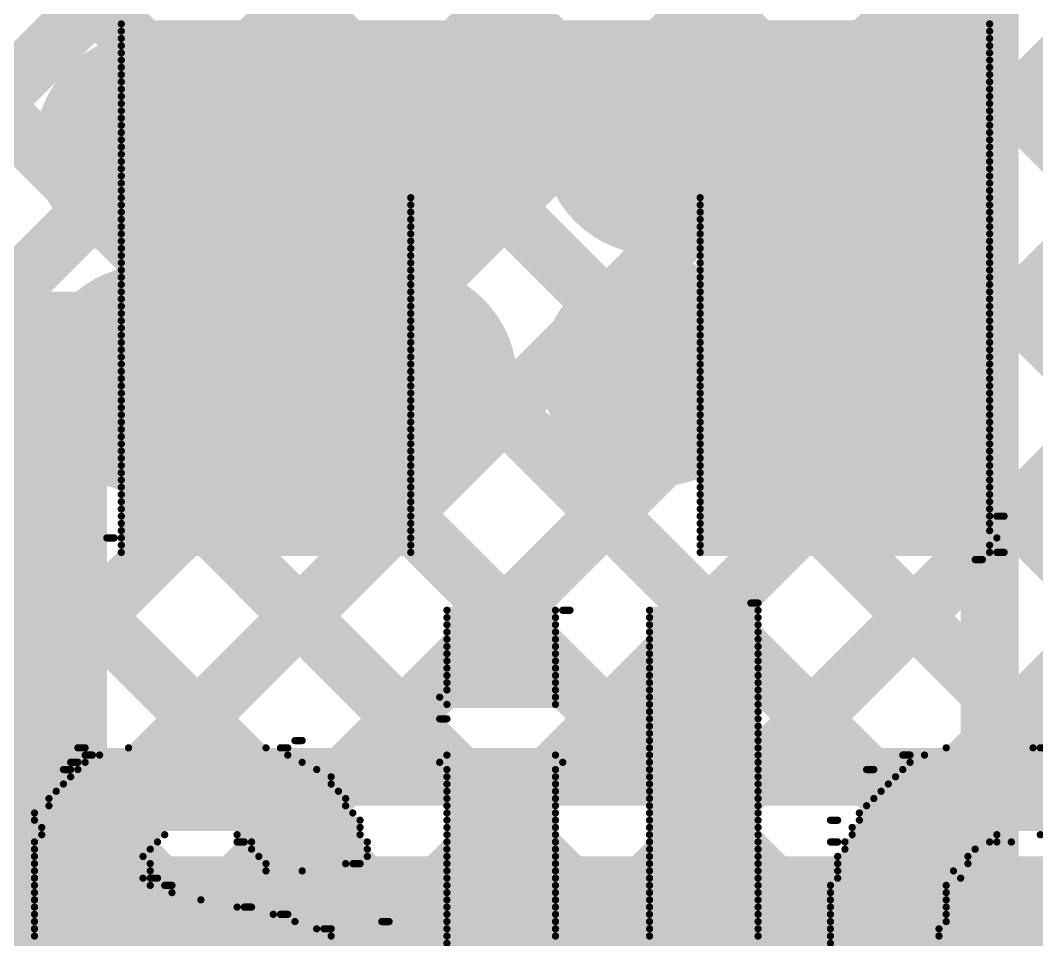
# Model space of a CAD drawing. Header units: millimetres. Extents: x 3.06 to 5.82, y 1.29 to 3.84.
# Drawn here: x 4.303 to 4.4435, y 1.4685 to 1.5955 of the extents above; entities that cross this region are included whole.
import ezdxf

# ---------------------------------------------------------------- set-up
doc = ezdxf.new("R2010")
doc.units = ezdxf.units.MM
doc.header["$MEASUREMENT"] = 0
for name, color, linetype in [('BottomLayer', 5, 'Continuous'), ('BottomOverlay', 54, 'Continuous'), ('BottomSolder', 6, 'Continuous'), ('MultiLayer', 9, 'Continuous'), ('TopLayer', 1, 'Continuous'), ('TopSolder', 216, 'Continuous'), ('ViaHoleLayer', 16, 'Continuous')]:
    doc.layers.add(name, color=color, linetype=linetype)

msp = doc.modelspace()

# ---------------------------------------------------------------- linework, layer by layer
at = {"layer": 'BottomLayer'}
for points, const_width in [([(4.26286, 1.491), (4.72846, 1.9566)], 0.008), ([(4.29114, 1.491), (4.74752, 1.94737)], 0.008), ([(4.31943, 1.491), (4.76166, 1.93323)], 0.008), ([(4.34771, 1.491), (4.77617, 1.91945)], 0.008), ([(4.376, 1.491), (4.801, 1.916)], 0.008), ([(4.40428, 1.491), (4.82928, 1.916)], 0.008), ([(4.43257, 1.491), (4.85757, 1.916)], 0.008), ([(4.135, 1.88955), (4.53355, 1.491)], 0.008), ([(4.135, 1.86127), (4.50527, 1.491)], 0.008), ([(4.135, 1.83298), (4.47698, 1.491)], 0.008), ([(4.135, 1.8047), (4.4487, 1.491)], 0.008), ([(4.135, 1.77641), (4.42041, 1.491)], 0.008), ([(4.24134, 1.49777), (4.50838, 1.7648)], 0.008), ([(4.234, 1.51871), (4.4761, 1.76081)], 0.008), ([(4.234, 1.64913), (4.39213, 1.491)], 0.008), ([(4.234, 1.62085), (4.36385, 1.491)], 0.008), ([(4.234, 1.59256), (4.33556, 1.491)], 0.008), ([(4.234, 1.56428), (4.30728, 1.491)], 0.008), ([(4.24811, 1.491), (4.544, 1.491)], 0.008), ([(4.239, 1.469), (4.544, 1.469)], 0.022)]:
    msp.add_lwpolyline(points, dxfattribs=dict(at, const_width=const_width))
for points, const_width in [([(4.41509, 1.58, 1), (4.42691, 1.58, 1)], 0.01181), ([(4.34998, 1.579, 1), (4.36179, 1.579, 1)], 0.01181), ([(4.38498, 1.57889, 1), (4.39679, 1.57889, 1)], 0.01181), ([(4.31498, 1.57789, 1), (4.32679, 1.57789, 1)], 0.01181), ([(4.31498, 1.54589, 1), (4.32679, 1.54589, 1)], 0.01181), ([(4.38498, 1.54689, 1), (4.39679, 1.54689, 1)], 0.01181), ([(4.41509, 1.546, 1), (4.42691, 1.546, 1)], 0.01181), ([(4.34998, 1.54578, 1), (4.36179, 1.54578, 1)], 0.01181), ([(4.30528, 1.491, 1), (4.30928, 1.491, 1)], 0.004), ([(4.31743, 1.491, 1), (4.32143, 1.491, 1)], 0.004), ([(4.33356, 1.491, 1), (4.33756, 1.491, 1)], 0.004), ([(4.34571, 1.491, 1), (4.34971, 1.491, 1)], 0.004), ([(4.36185, 1.491, 1), (4.36585, 1.491, 1)], 0.004), ([(4.374, 1.491, 1), (4.378, 1.491, 1)], 0.004), ([(4.39013, 1.491, 1), (4.39413, 1.491, 1)], 0.004), ([(4.40228, 1.491, 1), (4.40628, 1.491, 1)], 0.004), ([(4.41841, 1.491, 1), (4.42241, 1.491, 1)], 0.004), ([(4.43057, 1.491, 1), (4.43457, 1.491, 1)], 0.004)]:
    msp.add_lwpolyline(points, format="xyb", close=True, dxfattribs=dict(at, const_width=const_width))
at = {"layer": 'BottomOverlay', "const_width": 0.001}
for points in [[(4.317, 1.595), (4.437, 1.595)], [(4.317, 1.594), (4.437, 1.594)], [(4.317, 1.593), (4.437, 1.593)], [(4.317, 1.592), (4.437, 1.592)], [(4.317, 1.591), (4.437, 1.591)], [(4.317, 1.59), (4.437, 1.59)], [(4.317, 1.589), (4.437, 1.589)], [(4.317, 1.588), (4.437, 1.588)], [(4.317, 1.587), (4.437, 1.587)], [(4.317, 1.586), (4.437, 1.586)], [(4.317, 1.585), (4.437, 1.585)], [(4.317, 1.584), (4.437, 1.584)], [(4.317, 1.583), (4.437, 1.583)], [(4.317, 1.582), (4.437, 1.582)], [(4.317, 1.581), (4.437, 1.581)], [(4.317, 1.58), (4.437, 1.58)], [(4.317, 1.579), (4.437, 1.579)], [(4.317, 1.578), (4.437, 1.578)], [(4.317, 1.577), (4.437, 1.577)], [(4.317, 1.576), (4.437, 1.576)], [(4.317, 1.575), (4.437, 1.575)], [(4.317, 1.574), (4.437, 1.574)], [(4.317, 1.573), (4.437, 1.573)], [(4.317, 1.572), (4.437, 1.572)], [(4.317, 1.571), (4.357, 1.571)], [(4.317, 1.57), (4.357, 1.57)], [(4.397, 1.571), (4.437, 1.571)], [(4.397, 1.57), (4.437, 1.57)], [(4.317, 1.569), (4.357, 1.569)], [(4.397, 1.569), (4.437, 1.569)], [(4.317, 1.568), (4.357, 1.568)], [(4.317, 1.567), (4.357, 1.567)], [(4.397, 1.568), (4.437, 1.568)], [(4.397, 1.567), (4.437, 1.567)], [(4.317, 1.566), (4.357, 1.566)], [(4.397, 1.566), (4.437, 1.566)], [(4.317, 1.565), (4.357, 1.565)], [(4.397, 1.565), (4.437, 1.565)], [(4.317, 1.564), (4.357, 1.564)], [(4.317, 1.563), (4.357, 1.563)], [(4.397, 1.564), (4.437, 1.564)], [(4.397, 1.563), (4.437, 1.563)], [(4.317, 1.562), (4.357, 1.562)], [(4.397, 1.562), (4.437, 1.562)], [(4.317, 1.561), (4.357, 1.561)], [(4.317, 1.56), (4.357, 1.56)], [(4.397, 1.561), (4.437, 1.561)], [(4.397, 1.56), (4.437, 1.56)], [(4.317, 1.559), (4.357, 1.559)], [(4.397, 1.559), (4.437, 1.559)], [(4.317, 1.558), (4.357, 1.558)], [(4.397, 1.558), (4.437, 1.558)], [(4.317, 1.557), (4.357, 1.557)], [(4.317, 1.556), (4.357, 1.556)], [(4.397, 1.557), (4.437, 1.557)], [(4.397, 1.556), (4.437, 1.556)], [(4.317, 1.555), (4.357, 1.555)], [(4.397, 1.555), (4.437, 1.555)], [(4.317, 1.554), (4.357, 1.554)], [(4.317, 1.553), (4.357, 1.553)], [(4.397, 1.554), (4.437, 1.554)], [(4.397, 1.553), (4.437, 1.553)], [(4.317, 1.552), (4.357, 1.552)], [(4.397, 1.552), (4.437, 1.552)], [(4.317, 1.551), (4.357, 1.551)], [(4.397, 1.551), (4.437, 1.551)], [(4.317, 1.55), (4.357, 1.55)], [(4.317, 1.549), (4.357, 1.549)], [(4.397, 1.55), (4.437, 1.55)], [(4.397, 1.549), (4.437, 1.549)], [(4.317, 1.548), (4.357, 1.548)], [(4.397, 1.548), (4.437, 1.548)], [(4.317, 1.547), (4.357, 1.547)], [(4.317, 1.546), (4.357, 1.546)], [(4.397, 1.547), (4.437, 1.547)], [(4.397, 1.546), (4.437, 1.546)], [(4.317, 1.545), (4.357, 1.545)], [(4.397, 1.545), (4.437, 1.545)], [(4.317, 1.544), (4.357, 1.544)], [(4.397, 1.544), (4.437, 1.544)], [(4.317, 1.543), (4.357, 1.543)], [(4.317, 1.542), (4.357, 1.542)], [(4.397, 1.543), (4.437, 1.543)], [(4.397, 1.542), (4.437, 1.542)], [(4.317, 1.541), (4.357, 1.541)], [(4.397, 1.541), (4.437, 1.541)], [(4.317, 1.54), (4.357, 1.54)], [(4.317, 1.539), (4.357, 1.539)], [(4.397, 1.54), (4.437, 1.54)], [(4.397, 1.539), (4.437, 1.539)], [(4.317, 1.538), (4.357, 1.538)], [(4.397, 1.538), (4.437, 1.538)], [(4.317, 1.537), (4.357, 1.537)], [(4.397, 1.537), (4.437, 1.537)], [(4.317, 1.536), (4.357, 1.536)], [(4.317, 1.535), (4.357, 1.535)], [(4.397, 1.536), (4.437, 1.536)], [(4.397, 1.535), (4.437, 1.535)], [(4.317, 1.534), (4.357, 1.534)], [(4.397, 1.534), (4.437, 1.534)], [(4.317, 1.533), (4.357, 1.533)], [(4.317, 1.532), (4.357, 1.532)], [(4.397, 1.533), (4.437, 1.533)], [(4.397, 1.532), (4.437, 1.532)], [(4.317, 1.531), (4.357, 1.531)], [(4.397, 1.531), (4.437, 1.531)], [(4.317, 1.53), (4.357, 1.53)], [(4.397, 1.53), (4.437, 1.53)], [(4.317, 1.529), (4.357, 1.529)], [(4.317, 1.528), (4.357, 1.528)], [(4.397, 1.529), (4.437, 1.529)], [(4.397, 1.528), (4.437, 1.528)], [(4.317, 1.527), (4.357, 1.527)], [(4.397, 1.527), (4.437, 1.527)], [(4.438, 1.527), (4.439, 1.527)], [(4.317, 1.526), (4.357, 1.526)], [(4.317, 1.525), (4.357, 1.525)], [(4.397, 1.526), (4.437, 1.526)], [(4.397, 1.525), (4.437, 1.525)], [(4.315, 1.524), (4.316, 1.524)], [(4.317, 1.524), (4.357, 1.524)], [(4.397, 1.524), (4.438, 1.524)], [(4.317, 1.523), (4.357, 1.523)], [(4.397, 1.523), (4.437, 1.523)], [(4.317, 1.522), (4.357, 1.522)], [(4.397, 1.522), (4.437, 1.522)], [(4.435, 1.521), (4.436, 1.521)], [(4.438, 1.522), (4.439, 1.522)], [(4.362, 1.514), (4.377, 1.514)], [(4.378, 1.514), (4.379, 1.514)], [(4.39, 1.514), (4.405, 1.514)], [(4.404, 1.515), (4.405, 1.515)], [(4.362, 1.513), (4.377, 1.513)], [(4.39, 1.513), (4.405, 1.513)], [(4.362, 1.512), (4.377, 1.512)], [(4.362, 1.511), (4.377, 1.511)], [(4.39, 1.512), (4.405, 1.512)], [(4.39, 1.511), (4.405, 1.511)], [(4.362, 1.51), (4.377, 1.51)], [(4.39, 1.51), (4.405, 1.51)], [(4.362, 1.509), (4.377, 1.509)], [(4.362, 1.508), (4.377, 1.508)], [(4.39, 1.509), (4.405, 1.509)], [(4.39, 1.508), (4.405, 1.508)], [(4.362, 1.507), (4.377, 1.507)], [(4.39, 1.507), (4.405, 1.507)], [(4.362, 1.506), (4.377, 1.506)], [(4.39, 1.506), (4.405, 1.506)], [(4.362, 1.505), (4.377, 1.505)], [(4.362, 1.504), (4.377, 1.504)], [(4.39, 1.505), (4.405, 1.505)], [(4.39, 1.504), (4.405, 1.504)], [(4.362, 1.503), (4.377, 1.503)], [(4.39, 1.503), (4.405, 1.503)], [(4.361, 1.502), (4.377, 1.502)], [(4.362, 1.501), (4.377, 1.501)], [(4.39, 1.502), (4.405, 1.502)], [(4.39, 1.501), (4.405, 1.501)], [(4.39, 1.5), (4.405, 1.5)], [(4.361, 1.499), (4.362, 1.499)], [(4.39, 1.499), (4.405, 1.499)], [(4.39, 1.498), (4.405, 1.498)], [(4.39, 1.497), (4.405, 1.497)], [(4.341, 1.496), (4.342, 1.496)], [(4.39, 1.496), (4.405, 1.496)], [(4.311, 1.495), (4.312, 1.495)], [(4.312, 1.494), (4.313, 1.494)], [(4.314, 1.494), (4.34, 1.494)], [(4.318, 1.495), (4.337, 1.495)], [(4.339, 1.495), (4.34, 1.495)], [(4.362, 1.494), (4.377, 1.494)], [(4.39, 1.495), (4.405, 1.495)], [(4.39, 1.494), (4.405, 1.494)], [(4.425, 1.494), (4.426, 1.494)], [(4.428, 1.494), (4.446, 1.494)], [(4.431, 1.495), (4.443, 1.495)], [(4.444, 1.495), (4.445, 1.495)], [(4.31, 1.493), (4.311, 1.493)], [(4.312, 1.493), (4.342, 1.493)], [(4.361, 1.493), (4.378, 1.493)], [(4.39, 1.493), (4.405, 1.493)], [(4.426, 1.493), (4.448, 1.493)], [(4.309, 1.492), (4.31, 1.492)], [(4.311, 1.492), (4.344, 1.492)], [(4.362, 1.492), (4.377, 1.492)], [(4.39, 1.492), (4.405, 1.492)], [(4.42, 1.492), (4.421, 1.492)], [(4.425, 1.492), (4.449, 1.492)], [(4.309, 1.49), (4.346, 1.49)], [(4.31, 1.491), (4.346, 1.491)], [(4.362, 1.491), (4.377, 1.491)], [(4.362, 1.49), (4.377, 1.49)], [(4.39, 1.491), (4.405, 1.491)], [(4.39, 1.49), (4.405, 1.49)], [(4.423, 1.49), (4.452, 1.49)], [(4.424, 1.491), (4.45, 1.491)], [(4.308, 1.489), (4.347, 1.489)], [(4.362, 1.489), (4.377, 1.489)], [(4.39, 1.489), (4.405, 1.489)], [(4.422, 1.489), (4.467, 1.489)], [(4.307, 1.488), (4.348, 1.488)], [(4.307, 1.487), (4.348, 1.487)], [(4.362, 1.488), (4.377, 1.488)], [(4.362, 1.487), (4.377, 1.487)], [(4.39, 1.488), (4.405, 1.488)], [(4.39, 1.487), (4.405, 1.487)], [(4.42, 1.487), (4.467, 1.487)], [(4.421, 1.488), (4.467, 1.488)], [(4.305, 1.486), (4.349, 1.486)], [(4.362, 1.486), (4.377, 1.486)], [(4.39, 1.486), (4.405, 1.486)], [(4.419, 1.486), (4.467, 1.486)], [(4.305, 1.485), (4.35, 1.485)], [(4.362, 1.485), (4.377, 1.485)], [(4.39, 1.485), (4.405, 1.485)], [(4.415, 1.485), (4.416, 1.485)], [(4.419, 1.485), (4.467, 1.485)], [(4.306, 1.484), (4.35, 1.484)], [(4.306, 1.483), (4.323, 1.483)], [(4.333, 1.483), (4.35, 1.483)], [(4.362, 1.484), (4.377, 1.484)], [(4.362, 1.483), (4.377, 1.483)], [(4.39, 1.484), (4.405, 1.484)], [(4.39, 1.483), (4.405, 1.483)], [(4.418, 1.484), (4.467, 1.484)], [(4.418, 1.483), (4.438, 1.483)], [(4.444, 1.483), (4.467, 1.483)], [(4.305, 1.482), (4.322, 1.482)], [(4.333, 1.482), (4.334, 1.482)], [(4.335, 1.482), (4.351, 1.482)], [(4.362, 1.482), (4.377, 1.482)], [(4.39, 1.482), (4.405, 1.482)], [(4.415, 1.482), (4.416, 1.482)], [(4.417, 1.482), (4.437, 1.482)], [(4.438, 1.482), (4.44, 1.482)], [(4.305, 1.481), (4.321, 1.481)], [(4.305, 1.48), (4.32, 1.48)], [(4.335, 1.481), (4.351, 1.481)], [(4.336, 1.48), (4.351, 1.48)], [(4.362, 1.481), (4.377, 1.481)], [(4.362, 1.48), (4.377, 1.48)], [(4.39, 1.481), (4.405, 1.481)], [(4.39, 1.48), (4.405, 1.48)], [(4.416, 1.48), (4.434, 1.48)], [(4.417, 1.481), (4.435, 1.481)], [(4.305, 1.479), (4.321, 1.479)], [(4.337, 1.479), (4.348, 1.479)], [(4.349, 1.479), (4.35, 1.479)], [(4.362, 1.479), (4.377, 1.479)], [(4.39, 1.479), (4.405, 1.479)], [(4.416, 1.479), (4.434, 1.479)], [(4.305, 1.478), (4.321, 1.478)], [(4.337, 1.478), (4.342, 1.478)], [(4.362, 1.478), (4.377, 1.478)], [(4.39, 1.478), (4.405, 1.478)], [(4.416, 1.478), (4.432, 1.478)], [(4.305, 1.477), (4.32, 1.477)], [(4.305, 1.476), (4.321, 1.476)], [(4.321, 1.477), (4.322, 1.477)], [(4.323, 1.476), (4.324, 1.476)], [(4.362, 1.477), (4.377, 1.477)], [(4.362, 1.476), (4.377, 1.476)], [(4.39, 1.477), (4.405, 1.477)], [(4.39, 1.476), (4.405, 1.476)], [(4.415, 1.476), (4.431, 1.476)], [(4.416, 1.477), (4.433, 1.477)], [(4.305, 1.475), (4.324, 1.475)], [(4.362, 1.475), (4.377, 1.475)], [(4.39, 1.475), (4.405, 1.475)], [(4.415, 1.475), (4.431, 1.475)], [(4.305, 1.474), (4.328, 1.474)], [(4.305, 1.473), (4.333, 1.473)], [(4.334, 1.473), (4.335, 1.473)], [(4.362, 1.474), (4.377, 1.474)], [(4.362, 1.473), (4.377, 1.473)], [(4.39, 1.474), (4.405, 1.474)], [(4.39, 1.473), (4.405, 1.473)], [(4.415, 1.474), (4.431, 1.474)], [(4.415, 1.473), (4.431, 1.473)], [(4.305, 1.472), (4.338, 1.472)], [(4.339, 1.472), (4.34, 1.472)], [(4.362, 1.472), (4.377, 1.472)], [(4.39, 1.472), (4.405, 1.472)], [(4.415, 1.472), (4.431, 1.472)], [(4.305, 1.471), (4.341, 1.471)], [(4.353, 1.471), (4.354, 1.471)], [(4.362, 1.471), (4.377, 1.471)], [(4.39, 1.471), (4.405, 1.471)], [(4.415, 1.471), (4.431, 1.471)], [(4.305, 1.47), (4.344, 1.47)], [(4.305, 1.469), (4.346, 1.469)], [(4.345, 1.47), (4.346, 1.47)], [(4.362, 1.47), (4.377, 1.47)], [(4.362, 1.469), (4.377, 1.469)], [(4.39, 1.47), (4.405, 1.47)], [(4.39, 1.469), (4.405, 1.469)], [(4.415, 1.47), (4.43, 1.47)], [(4.415, 1.469), (4.43, 1.469)]]:
    msp.add_lwpolyline(points, dxfattribs=at)
at = {"layer": 'BottomOverlay', "const_width": 0.0005}
for points in [[(4.31675, 1.595, 1), (4.31725, 1.595, 1)], [(4.31675, 1.594, 1), (4.31725, 1.594, 1)], [(4.43675, 1.595, 1), (4.43725, 1.595, 1)], [(4.43675, 1.594, 1), (4.43725, 1.594, 1)], [(4.31675, 1.593, 1), (4.31725, 1.593, 1)], [(4.43675, 1.593, 1), (4.43725, 1.593, 1)], [(4.31675, 1.592, 1), (4.31725, 1.592, 1)], [(4.31675, 1.591, 1), (4.31725, 1.591, 1)], [(4.43675, 1.592, 1), (4.43725, 1.592, 1)], [(4.43675, 1.591, 1), (4.43725, 1.591, 1)], [(4.31675, 1.59, 1), (4.31725, 1.59, 1)], [(4.43675, 1.59, 1), (4.43725, 1.59, 1)], [(4.31675, 1.589, 1), (4.31725, 1.589, 1)], [(4.43675, 1.589, 1), (4.43725, 1.589, 1)], [(4.31675, 1.588, 1), (4.31725, 1.588, 1)], [(4.31675, 1.587, 1), (4.31725, 1.587, 1)], [(4.43675, 1.588, 1), (4.43725, 1.588, 1)], [(4.43675, 1.587, 1), (4.43725, 1.587, 1)], [(4.31675, 1.586, 1), (4.31725, 1.586, 1)], [(4.43675, 1.586, 1), (4.43725, 1.586, 1)], [(4.31675, 1.585, 1), (4.31725, 1.585, 1)], [(4.31675, 1.584, 1), (4.31725, 1.584, 1)], [(4.43675, 1.585, 1), (4.43725, 1.585, 1)], [(4.43675, 1.584, 1), (4.43725, 1.584, 1)], [(4.31675, 1.583, 1), (4.31725, 1.583, 1)], [(4.43675, 1.583, 1), (4.43725, 1.583, 1)], [(4.31675, 1.582, 1), (4.31725, 1.582, 1)], [(4.43675, 1.582, 1), (4.43725, 1.582, 1)], [(4.31675, 1.581, 1), (4.31725, 1.581, 1)], [(4.31675, 1.58, 1), (4.31725, 1.58, 1)], [(4.43675, 1.581, 1), (4.43725, 1.581, 1)], [(4.43675, 1.58, 1), (4.43725, 1.58, 1)], [(4.31675, 1.579, 1), (4.31725, 1.579, 1)], [(4.43675, 1.579, 1), (4.43725, 1.579, 1)], [(4.31675, 1.578, 1), (4.31725, 1.578, 1)], [(4.31675, 1.577, 1), (4.31725, 1.577, 1)], [(4.43675, 1.578, 1), (4.43725, 1.578, 1)], [(4.43675, 1.577, 1), (4.43725, 1.577, 1)], [(4.31675, 1.576, 1), (4.31725, 1.576, 1)], [(4.43675, 1.576, 1), (4.43725, 1.576, 1)], [(4.31675, 1.575, 1), (4.31725, 1.575, 1)], [(4.43675, 1.575, 1), (4.43725, 1.575, 1)], [(4.31675, 1.574, 1), (4.31725, 1.574, 1)], [(4.31675, 1.573, 1), (4.31725, 1.573, 1)], [(4.43675, 1.574, 1), (4.43725, 1.574, 1)], [(4.43675, 1.573, 1), (4.43725, 1.573, 1)], [(4.31675, 1.572, 1), (4.31725, 1.572, 1)], [(4.43675, 1.572, 1), (4.43725, 1.572, 1)], [(4.31675, 1.571, 1), (4.31725, 1.571, 1)], [(4.31675, 1.57, 1), (4.31725, 1.57, 1)], [(4.35675, 1.571, 1), (4.35725, 1.571, 1)], [(4.35675, 1.57, 1), (4.35725, 1.57, 1)], [(4.39675, 1.571, 1), (4.39725, 1.571, 1)], [(4.39675, 1.57, 1), (4.39725, 1.57, 1)], [(4.43675, 1.571, 1), (4.43725, 1.571, 1)], [(4.43675, 1.57, 1), (4.43725, 1.57, 1)], [(4.31675, 1.569, 1), (4.31725, 1.569, 1)], [(4.35675, 1.569, 1), (4.35725, 1.569, 1)], [(4.39675, 1.569, 1), (4.39725, 1.569, 1)], [(4.43675, 1.569, 1), (4.43725, 1.569, 1)], [(4.31675, 1.568, 1), (4.31725, 1.568, 1)], [(4.31675, 1.567, 1), (4.31725, 1.567, 1)], [(4.35675, 1.568, 1), (4.35725, 1.568, 1)], [(4.35675, 1.567, 1), (4.35725, 1.567, 1)], [(4.39675, 1.568, 1), (4.39725, 1.568, 1)], [(4.39675, 1.567, 1), (4.39725, 1.567, 1)], [(4.43675, 1.568, 1), (4.43725, 1.568, 1)], [(4.43675, 1.567, 1), (4.43725, 1.567, 1)], [(4.31675, 1.566, 1), (4.31725, 1.566, 1)], [(4.35675, 1.566, 1), (4.35725, 1.566, 1)], [(4.39675, 1.566, 1), (4.39725, 1.566, 1)], [(4.43675, 1.566, 1), (4.43725, 1.566, 1)], [(4.31675, 1.565, 1), (4.31725, 1.565, 1)], [(4.35675, 1.565, 1), (4.35725, 1.565, 1)], [(4.39675, 1.565, 1), (4.39725, 1.565, 1)], [(4.43675, 1.565, 1), (4.43725, 1.565, 1)], [(4.31675, 1.564, 1), (4.31725, 1.564, 1)], [(4.31675, 1.563, 1), (4.31725, 1.563, 1)], [(4.35675, 1.564, 1), (4.35725, 1.564, 1)], [(4.35675, 1.563, 1), (4.35725, 1.563, 1)], [(4.39675, 1.564, 1), (4.39725, 1.564, 1)], [(4.39675, 1.563, 1), (4.39725, 1.563, 1)], [(4.43675, 1.564, 1), (4.43725, 1.564, 1)], [(4.43675, 1.563, 1), (4.43725, 1.563, 1)], [(4.31675, 1.562, 1), (4.31725, 1.562, 1)], [(4.35675, 1.562, 1), (4.35725, 1.562, 1)], [(4.39675, 1.562, 1), (4.39725, 1.562, 1)], [(4.43675, 1.562, 1), (4.43725, 1.562, 1)], [(4.31675, 1.561, 1), (4.31725, 1.561, 1)], [(4.31675, 1.56, 1), (4.31725, 1.56, 1)], [(4.35675, 1.561, 1), (4.35725, 1.561, 1)], [(4.35675, 1.56, 1), (4.35725, 1.56, 1)], [(4.39675, 1.561, 1), (4.39725, 1.561, 1)], [(4.39675, 1.56, 1), (4.39725, 1.56, 1)], [(4.43675, 1.561, 1), (4.43725, 1.561, 1)], [(4.43675, 1.56, 1), (4.43725, 1.56, 1)], [(4.31675, 1.559, 1), (4.31725, 1.559, 1)], [(4.35675, 1.559, 1), (4.35725, 1.559, 1)], [(4.39675, 1.559, 1), (4.39725, 1.559, 1)], [(4.43675, 1.559, 1), (4.43725, 1.559, 1)], [(4.31675, 1.558, 1), (4.31725, 1.558, 1)], [(4.35675, 1.558, 1), (4.35725, 1.558, 1)], [(4.39675, 1.558, 1), (4.39725, 1.558, 1)], [(4.43675, 1.558, 1), (4.43725, 1.558, 1)], [(4.31675, 1.557, 1), (4.31725, 1.557, 1)], [(4.31675, 1.556, 1), (4.31725, 1.556, 1)], [(4.35675, 1.557, 1), (4.35725, 1.557, 1)], [(4.35675, 1.556, 1), (4.35725, 1.556, 1)], [(4.39675, 1.557, 1), (4.39725, 1.557, 1)], [(4.39675, 1.556, 1), (4.39725, 1.556, 1)], [(4.43675, 1.557, 1), (4.43725, 1.557, 1)], [(4.43675, 1.556, 1), (4.43725, 1.556, 1)], [(4.31675, 1.555, 1), (4.31725, 1.555, 1)], [(4.35675, 1.555, 1), (4.35725, 1.555, 1)], [(4.39675, 1.555, 1), (4.39725, 1.555, 1)], [(4.43675, 1.555, 1), (4.43725, 1.555, 1)], [(4.31675, 1.554, 1), (4.31725, 1.554, 1)], [(4.31675, 1.553, 1), (4.31725, 1.553, 1)], [(4.35675, 1.554, 1), (4.35725, 1.554, 1)], [(4.35675, 1.553, 1), (4.35725, 1.553, 1)], [(4.39675, 1.554, 1), (4.39725, 1.554, 1)], [(4.39675, 1.553, 1), (4.39725, 1.553, 1)], [(4.43675, 1.554, 1), (4.43725, 1.554, 1)], [(4.43675, 1.553, 1), (4.43725, 1.553, 1)], [(4.31675, 1.552, 1), (4.31725, 1.552, 1)], [(4.35675, 1.552, 1), (4.35725, 1.552, 1)], [(4.39675, 1.552, 1), (4.39725, 1.552, 1)], [(4.43675, 1.552, 1), (4.43725, 1.552, 1)], [(4.31675, 1.551, 1), (4.31725, 1.551, 1)], [(4.35675, 1.551, 1), (4.35725, 1.551, 1)], [(4.39675, 1.551, 1), (4.39725, 1.551, 1)], [(4.43675, 1.551, 1), (4.43725, 1.551, 1)], [(4.31675, 1.55, 1), (4.31725, 1.55, 1)], [(4.31675, 1.549, 1), (4.31725, 1.549, 1)], [(4.35675, 1.55, 1), (4.35725, 1.55, 1)], [(4.35675, 1.549, 1), (4.35725, 1.549, 1)], [(4.39675, 1.55, 1), (4.39725, 1.55, 1)], [(4.39675, 1.549, 1), (4.39725, 1.549, 1)], [(4.43675, 1.55, 1), (4.43725, 1.55, 1)], [(4.43675, 1.549, 1), (4.43725, 1.549, 1)], [(4.31675, 1.548, 1), (4.31725, 1.548, 1)], [(4.35675, 1.548, 1), (4.35725, 1.548, 1)], [(4.39675, 1.548, 1), (4.39725, 1.548, 1)], [(4.43675, 1.548, 1), (4.43725, 1.548, 1)], [(4.31675, 1.547, 1), (4.31725, 1.547, 1)], [(4.31675, 1.546, 1), (4.31725, 1.546, 1)], [(4.35675, 1.547, 1), (4.35725, 1.547, 1)], [(4.35675, 1.546, 1), (4.35725, 1.546, 1)], [(4.39675, 1.547, 1), (4.39725, 1.547, 1)], [(4.39675, 1.546, 1), (4.39725, 1.546, 1)], [(4.43675, 1.547, 1), (4.43725, 1.547, 1)], [(4.43675, 1.546, 1), (4.43725, 1.546, 1)], [(4.31675, 1.545, 1), (4.31725, 1.545, 1)], [(4.35675, 1.545, 1), (4.35725, 1.545, 1)], [(4.39675, 1.545, 1), (4.39725, 1.545, 1)], [(4.43675, 1.545, 1), (4.43725, 1.545, 1)], [(4.31675, 1.544, 1), (4.31725, 1.544, 1)], [(4.35675, 1.544, 1), (4.35725, 1.544, 1)], [(4.39675, 1.544, 1), (4.39725, 1.544, 1)], [(4.43675, 1.544, 1), (4.43725, 1.544, 1)], [(4.31675, 1.543, 1), (4.31725, 1.543, 1)], [(4.31675, 1.542, 1), (4.31725, 1.542, 1)], [(4.35675, 1.543, 1), (4.35725, 1.543, 1)], [(4.35675, 1.542, 1), (4.35725, 1.542, 1)], [(4.39675, 1.543, 1), (4.39725, 1.543, 1)], [(4.39675, 1.542, 1), (4.39725, 1.542, 1)], [(4.43675, 1.543, 1), (4.43725, 1.543, 1)], [(4.43675, 1.542, 1), (4.43725, 1.542, 1)], [(4.31675, 1.541, 1), (4.31725, 1.541, 1)], [(4.35675, 1.541, 1), (4.35725, 1.541, 1)], [(4.39675, 1.541, 1), (4.39725, 1.541, 1)], [(4.43675, 1.541, 1), (4.43725, 1.541, 1)], [(4.31675, 1.54, 1), (4.31725, 1.54, 1)], [(4.31675, 1.539, 1), (4.31725, 1.539, 1)], [(4.35675, 1.54, 1), (4.35725, 1.54, 1)], [(4.35675, 1.539, 1), (4.35725, 1.539, 1)], [(4.39675, 1.54, 1), (4.39725, 1.54, 1)], [(4.39675, 1.539, 1), (4.39725, 1.539, 1)], [(4.43675, 1.54, 1), (4.43725, 1.54, 1)], [(4.43675, 1.539, 1), (4.43725, 1.539, 1)], [(4.31675, 1.538, 1), (4.31725, 1.538, 1)], [(4.35675, 1.538, 1), (4.35725, 1.538, 1)], [(4.39675, 1.538, 1), (4.39725, 1.538, 1)], [(4.43675, 1.538, 1), (4.43725, 1.538, 1)], [(4.31675, 1.537, 1), (4.31725, 1.537, 1)], [(4.35675, 1.537, 1), (4.35725, 1.537, 1)], [(4.39675, 1.537, 1), (4.39725, 1.537, 1)], [(4.43675, 1.537, 1), (4.43725, 1.537, 1)], [(4.31675, 1.536, 1), (4.31725, 1.536, 1)], [(4.31675, 1.535, 1), (4.31725, 1.535, 1)], [(4.35675, 1.536, 1), (4.35725, 1.536, 1)], [(4.35675, 1.535, 1), (4.35725, 1.535, 1)], [(4.39675, 1.536, 1), (4.39725, 1.536, 1)], [(4.39675, 1.535, 1), (4.39725, 1.535, 1)], [(4.43675, 1.536, 1), (4.43725, 1.536, 1)], [(4.43675, 1.535, 1), (4.43725, 1.535, 1)], [(4.31675, 1.534, 1), (4.31725, 1.534, 1)], [(4.35675, 1.534, 1), (4.35725, 1.534, 1)], [(4.39675, 1.534, 1), (4.39725, 1.534, 1)], [(4.43675, 1.534, 1), (4.43725, 1.534, 1)], [(4.31675, 1.533, 1), (4.31725, 1.533, 1)], [(4.31675, 1.532, 1), (4.31725, 1.532, 1)], [(4.35675, 1.533, 1), (4.35725, 1.533, 1)], [(4.35675, 1.532, 1), (4.35725, 1.532, 1)], [(4.39675, 1.533, 1), (4.39725, 1.533, 1)], [(4.39675, 1.532, 1), (4.39725, 1.532, 1)], [(4.43675, 1.533, 1), (4.43725, 1.533, 1)], [(4.43675, 1.532, 1), (4.43725, 1.532, 1)], [(4.31675, 1.531, 1), (4.31725, 1.531, 1)], [(4.35675, 1.531, 1), (4.35725, 1.531, 1)], [(4.39675, 1.531, 1), (4.39725, 1.531, 1)], [(4.43675, 1.531, 1), (4.43725, 1.531, 1)], [(4.31675, 1.53, 1), (4.31725, 1.53, 1)], [(4.35675, 1.53, 1), (4.35725, 1.53, 1)], [(4.39675, 1.53, 1), (4.39725, 1.53, 1)], [(4.43675, 1.53, 1), (4.43725, 1.53, 1)], [(4.31675, 1.529, 1), (4.31725, 1.529, 1)], [(4.31675, 1.528, 1), (4.31725, 1.528, 1)], [(4.35675, 1.529, 1), (4.35725, 1.529, 1)], [(4.35675, 1.528, 1), (4.35725, 1.528, 1)], [(4.39675, 1.529, 1), (4.39725, 1.529, 1)], [(4.39675, 1.528, 1), (4.39725, 1.528, 1)], [(4.43675, 1.529, 1), (4.43725, 1.529, 1)], [(4.43675, 1.528, 1), (4.43725, 1.528, 1)], [(4.31675, 1.527, 1), (4.31725, 1.527, 1)], [(4.35675, 1.527, 1), (4.35725, 1.527, 1)], [(4.39675, 1.527, 1), (4.39725, 1.527, 1)], [(4.43675, 1.527, 1), (4.43725, 1.527, 1)], [(4.43775, 1.527, 1), (4.43825, 1.527, 1)], [(4.43875, 1.527, 1), (4.43925, 1.527, 1)], [(4.31675, 1.526, 1), (4.31725, 1.526, 1)], [(4.31675, 1.525, 1), (4.31725, 1.525, 1)], [(4.35675, 1.526, 1), (4.35725, 1.526, 1)], [(4.35675, 1.525, 1), (4.35725, 1.525, 1)], [(4.39675, 1.526, 1), (4.39725, 1.526, 1)], [(4.39675, 1.525, 1), (4.39725, 1.525, 1)], [(4.43675, 1.526, 1), (4.43725, 1.526, 1)], [(4.43675, 1.525, 1), (4.43725, 1.525, 1)], [(4.31475, 1.524, 1), (4.31525, 1.524, 1)], [(4.31575, 1.524, 1), (4.31625, 1.524, 1)], [(4.31675, 1.524, 1), (4.31725, 1.524, 1)], [(4.35675, 1.524, 1), (4.35725, 1.524, 1)], [(4.39675, 1.524, 1), (4.39725, 1.524, 1)], [(4.43775, 1.524, 1), (4.43825, 1.524, 1)], [(4.31675, 1.523, 1), (4.31725, 1.523, 1)], [(4.35675, 1.523, 1), (4.35725, 1.523, 1)], [(4.39675, 1.523, 1), (4.39725, 1.523, 1)], [(4.43675, 1.523, 1), (4.43725, 1.523, 1)], [(4.31675, 1.522, 1), (4.31725, 1.522, 1)], [(4.35675, 1.522, 1), (4.35725, 1.522, 1)], [(4.39675, 1.522, 1), (4.39725, 1.522, 1)], [(4.43475, 1.521, 1), (4.43525, 1.521, 1)], [(4.43575, 1.521, 1), (4.43625, 1.521, 1)], [(4.43675, 1.522, 1), (4.43725, 1.522, 1)], [(4.43775, 1.522, 1), (4.43825, 1.522, 1)], [(4.43875, 1.522, 1), (4.43925, 1.522, 1)], [(4.36175, 1.514, 1), (4.36225, 1.514, 1)], [(4.37675, 1.514, 1), (4.37725, 1.514, 1)], [(4.37775, 1.514, 1), (4.37825, 1.514, 1)], [(4.37875, 1.514, 1), (4.37925, 1.514, 1)], [(4.38975, 1.514, 1), (4.39025, 1.514, 1)], [(4.40375, 1.515, 1), (4.40425, 1.515, 1)], [(4.40475, 1.515, 1), (4.40525, 1.515, 1)], [(4.40475, 1.514, 1), (4.40525, 1.514, 1)], [(4.36175, 1.513, 1), (4.36225, 1.513, 1)], [(4.37675, 1.513, 1), (4.37725, 1.513, 1)], [(4.38975, 1.513, 1), (4.39025, 1.513, 1)], [(4.40475, 1.513, 1), (4.40525, 1.513, 1)], [(4.36175, 1.512, 1), (4.36225, 1.512, 1)], [(4.36175, 1.511, 1), (4.36225, 1.511, 1)], [(4.37675, 1.512, 1), (4.37725, 1.512, 1)], [(4.37675, 1.511, 1), (4.37725, 1.511, 1)], [(4.38975, 1.512, 1), (4.39025, 1.512, 1)], [(4.38975, 1.511, 1), (4.39025, 1.511, 1)], [(4.40475, 1.512, 1), (4.40525, 1.512, 1)], [(4.40475, 1.511, 1), (4.40525, 1.511, 1)], [(4.36175, 1.51, 1), (4.36225, 1.51, 1)], [(4.37675, 1.51, 1), (4.37725, 1.51, 1)], [(4.38975, 1.51, 1), (4.39025, 1.51, 1)], [(4.40475, 1.51, 1), (4.40525, 1.51, 1)], [(4.36175, 1.509, 1), (4.36225, 1.509, 1)], [(4.36175, 1.508, 1), (4.36225, 1.508, 1)], [(4.37675, 1.509, 1), (4.37725, 1.509, 1)], [(4.37675, 1.508, 1), (4.37725, 1.508, 1)], [(4.38975, 1.509, 1), (4.39025, 1.509, 1)], [(4.38975, 1.508, 1), (4.39025, 1.508, 1)], [(4.40475, 1.509, 1), (4.40525, 1.509, 1)], [(4.40475, 1.508, 1), (4.40525, 1.508, 1)], [(4.36175, 1.507, 1), (4.36225, 1.507, 1)], [(4.37675, 1.507, 1), (4.37725, 1.507, 1)], [(4.38975, 1.507, 1), (4.39025, 1.507, 1)], [(4.40475, 1.507, 1), (4.40525, 1.507, 1)], [(4.36175, 1.506, 1), (4.36225, 1.506, 1)], [(4.37675, 1.506, 1), (4.37725, 1.506, 1)], [(4.38975, 1.506, 1), (4.39025, 1.506, 1)], [(4.40475, 1.506, 1), (4.40525, 1.506, 1)], [(4.36175, 1.505, 1), (4.36225, 1.505, 1)], [(4.36175, 1.504, 1), (4.36225, 1.504, 1)], [(4.37675, 1.505, 1), (4.37725, 1.505, 1)], [(4.37675, 1.504, 1), (4.37725, 1.504, 1)], [(4.38975, 1.505, 1), (4.39025, 1.505, 1)], [(4.38975, 1.504, 1), (4.39025, 1.504, 1)], [(4.40475, 1.505, 1), (4.40525, 1.505, 1)], [(4.40475, 1.504, 1), (4.40525, 1.504, 1)], [(4.36175, 1.503, 1), (4.36225, 1.503, 1)], [(4.37675, 1.503, 1), (4.37725, 1.503, 1)], [(4.38975, 1.503, 1), (4.39025, 1.503, 1)], [(4.40475, 1.503, 1), (4.40525, 1.503, 1)], [(4.36075, 1.502, 1), (4.36125, 1.502, 1)], [(4.36175, 1.501, 1), (4.36225, 1.501, 1)], [(4.37675, 1.502, 1), (4.37725, 1.502, 1)], [(4.37675, 1.501, 1), (4.37725, 1.501, 1)], [(4.38975, 1.502, 1), (4.39025, 1.502, 1)], [(4.38975, 1.501, 1), (4.39025, 1.501, 1)], [(4.40475, 1.502, 1), (4.40525, 1.502, 1)], [(4.40475, 1.501, 1), (4.40525, 1.501, 1)], [(4.38975, 1.5, 1), (4.39025, 1.5, 1)], [(4.40475, 1.5, 1), (4.40525, 1.5, 1)], [(4.36075, 1.499, 1), (4.36125, 1.499, 1)], [(4.36175, 1.499, 1), (4.36225, 1.499, 1)], [(4.38975, 1.499, 1), (4.39025, 1.499, 1)], [(4.40475, 1.499, 1), (4.40525, 1.499, 1)], [(4.38975, 1.498, 1), (4.39025, 1.498, 1)], [(4.38975, 1.497, 1), (4.39025, 1.497, 1)], [(4.40475, 1.498, 1), (4.40525, 1.498, 1)], [(4.40475, 1.497, 1), (4.40525, 1.497, 1)], [(4.34075, 1.496, 1), (4.34125, 1.496, 1)], [(4.34175, 1.496, 1), (4.34225, 1.496, 1)], [(4.38975, 1.496, 1), (4.39025, 1.496, 1)], [(4.40475, 1.496, 1), (4.40525, 1.496, 1)], [(4.31075, 1.495, 1), (4.31125, 1.495, 1)], [(4.31175, 1.495, 1), (4.31225, 1.495, 1)], [(4.31175, 1.494, 1), (4.31225, 1.494, 1)], [(4.31275, 1.494, 1), (4.31325, 1.494, 1)], [(4.31375, 1.494, 1), (4.31425, 1.494, 1)], [(4.31775, 1.495, 1), (4.31825, 1.495, 1)], [(4.33675, 1.495, 1), (4.33725, 1.495, 1)], [(4.33875, 1.495, 1), (4.33925, 1.495, 1)], [(4.33975, 1.495, 1), (4.34025, 1.495, 1)], [(4.33975, 1.494, 1), (4.34025, 1.494, 1)], [(4.36175, 1.494, 1), (4.36225, 1.494, 1)], [(4.37675, 1.494, 1), (4.37725, 1.494, 1)], [(4.38975, 1.495, 1), (4.39025, 1.495, 1)], [(4.38975, 1.494, 1), (4.39025, 1.494, 1)], [(4.40475, 1.495, 1), (4.40525, 1.495, 1)], [(4.40475, 1.494, 1), (4.40525, 1.494, 1)], [(4.42475, 1.494, 1), (4.42525, 1.494, 1)], [(4.42575, 1.494, 1), (4.42625, 1.494, 1)], [(4.42775, 1.494, 1), (4.42825, 1.494, 1)], [(4.43075, 1.495, 1), (4.43125, 1.495, 1)], [(4.44275, 1.495, 1), (4.44325, 1.495, 1)], [(4.44375, 1.495, 1), (4.44425, 1.495, 1)], [(4.30975, 1.493, 1), (4.31025, 1.493, 1)], [(4.31075, 1.493, 1), (4.31125, 1.493, 1)], [(4.31175, 1.493, 1), (4.31225, 1.493, 1)], [(4.34175, 1.493, 1), (4.34225, 1.493, 1)], [(4.36075, 1.493, 1), (4.36125, 1.493, 1)], [(4.37775, 1.493, 1), (4.37825, 1.493, 1)], [(4.38975, 1.493, 1), (4.39025, 1.493, 1)], [(4.40475, 1.493, 1), (4.40525, 1.493, 1)], [(4.42575, 1.493, 1), (4.42625, 1.493, 1)], [(4.30875, 1.492, 1), (4.30925, 1.492, 1)], [(4.30975, 1.492, 1), (4.31025, 1.492, 1)], [(4.31075, 1.492, 1), (4.31125, 1.492, 1)], [(4.34375, 1.492, 1), (4.34425, 1.492, 1)], [(4.36175, 1.492, 1), (4.36225, 1.492, 1)], [(4.37675, 1.492, 1), (4.37725, 1.492, 1)], [(4.38975, 1.492, 1), (4.39025, 1.492, 1)], [(4.40475, 1.492, 1), (4.40525, 1.492, 1)], [(4.41975, 1.492, 1), (4.42025, 1.492, 1)], [(4.42075, 1.492, 1), (4.42125, 1.492, 1)], [(4.42475, 1.492, 1), (4.42525, 1.492, 1)], [(4.30875, 1.49, 1), (4.30925, 1.49, 1)], [(4.30975, 1.491, 1), (4.31025, 1.491, 1)], [(4.34575, 1.491, 1), (4.34625, 1.491, 1)], [(4.34575, 1.49, 1), (4.34625, 1.49, 1)], [(4.36175, 1.491, 1), (4.36225, 1.491, 1)], [(4.36175, 1.49, 1), (4.36225, 1.49, 1)], [(4.37675, 1.491, 1), (4.37725, 1.491, 1)], [(4.37675, 1.49, 1), (4.37725, 1.49, 1)], [(4.38975, 1.491, 1), (4.39025, 1.491, 1)], [(4.38975, 1.49, 1), (4.39025, 1.49, 1)], [(4.40475, 1.491, 1), (4.40525, 1.491, 1)], [(4.40475, 1.49, 1), (4.40525, 1.49, 1)], [(4.42275, 1.49, 1), (4.42325, 1.49, 1)], [(4.42375, 1.491, 1), (4.42425, 1.491, 1)], [(4.30775, 1.489, 1), (4.30825, 1.489, 1)], [(4.34675, 1.489, 1), (4.34725, 1.489, 1)], [(4.36175, 1.489, 1), (4.36225, 1.489, 1)], [(4.37675, 1.489, 1), (4.37725, 1.489, 1)], [(4.38975, 1.489, 1), (4.39025, 1.489, 1)], [(4.40475, 1.489, 1), (4.40525, 1.489, 1)], [(4.42175, 1.489, 1), (4.42225, 1.489, 1)], [(4.30675, 1.488, 1), (4.30725, 1.488, 1)], [(4.30675, 1.487, 1), (4.30725, 1.487, 1)], [(4.34775, 1.488, 1), (4.34825, 1.488, 1)], [(4.34775, 1.487, 1), (4.34825, 1.487, 1)], [(4.36175, 1.488, 1), (4.36225, 1.488, 1)], [(4.36175, 1.487, 1), (4.36225, 1.487, 1)], [(4.37675, 1.488, 1), (4.37725, 1.488, 1)], [(4.37675, 1.487, 1), (4.37725, 1.487, 1)], [(4.38975, 1.488, 1), (4.39025, 1.488, 1)], [(4.38975, 1.487, 1), (4.39025, 1.487, 1)], [(4.40475, 1.488, 1), (4.40525, 1.488, 1)], [(4.40475, 1.487, 1), (4.40525, 1.487, 1)], [(4.41975, 1.487, 1), (4.42025, 1.487, 1)], [(4.42075, 1.488, 1), (4.42125, 1.488, 1)], [(4.30475, 1.486, 1), (4.30525, 1.486, 1)], [(4.34875, 1.486, 1), (4.34925, 1.486, 1)], [(4.36175, 1.486, 1), (4.36225, 1.486, 1)], [(4.37675, 1.486, 1), (4.37725, 1.486, 1)], [(4.38975, 1.486, 1), (4.39025, 1.486, 1)], [(4.40475, 1.486, 1), (4.40525, 1.486, 1)], [(4.41875, 1.486, 1), (4.41925, 1.486, 1)], [(4.30475, 1.485, 1), (4.30525, 1.485, 1)], [(4.34975, 1.485, 1), (4.35025, 1.485, 1)], [(4.36175, 1.485, 1), (4.36225, 1.485, 1)], [(4.37675, 1.485, 1), (4.37725, 1.485, 1)], [(4.38975, 1.485, 1), (4.39025, 1.485, 1)], [(4.40475, 1.485, 1), (4.40525, 1.485, 1)], [(4.41475, 1.485, 1), (4.41525, 1.485, 1)], [(4.41575, 1.485, 1), (4.41625, 1.485, 1)], [(4.41875, 1.485, 1), (4.41925, 1.485, 1)], [(4.30575, 1.484, 1), (4.30625, 1.484, 1)], [(4.30575, 1.483, 1), (4.30625, 1.483, 1)], [(4.32275, 1.483, 1), (4.32325, 1.483, 1)], [(4.33275, 1.483, 1), (4.33325, 1.483, 1)], [(4.34975, 1.484, 1), (4.35025, 1.484, 1)], [(4.34975, 1.483, 1), (4.35025, 1.483, 1)], [(4.36175, 1.484, 1), (4.36225, 1.484, 1)], [(4.36175, 1.483, 1), (4.36225, 1.483, 1)], [(4.37675, 1.484, 1), (4.37725, 1.484, 1)], [(4.37675, 1.483, 1), (4.37725, 1.483, 1)], [(4.38975, 1.484, 1), (4.39025, 1.484, 1)], [(4.38975, 1.483, 1), (4.39025, 1.483, 1)], [(4.40475, 1.484, 1), (4.40525, 1.484, 1)], [(4.40475, 1.483, 1), (4.40525, 1.483, 1)], [(4.41775, 1.484, 1), (4.41825, 1.484, 1)], [(4.41775, 1.483, 1), (4.41825, 1.483, 1)], [(4.43775, 1.483, 1), (4.43825, 1.483, 1)], [(4.44375, 1.483, 1), (4.44425, 1.483, 1)], [(4.30475, 1.482, 1), (4.30525, 1.482, 1)], [(4.32175, 1.482, 1), (4.32225, 1.482, 1)], [(4.33275, 1.482, 1), (4.33325, 1.482, 1)], [(4.33375, 1.482, 1), (4.33425, 1.482, 1)], [(4.33475, 1.482, 1), (4.33525, 1.482, 1)], [(4.35075, 1.482, 1), (4.35125, 1.482, 1)], [(4.36175, 1.482, 1), (4.36225, 1.482, 1)], [(4.37675, 1.482, 1), (4.37725, 1.482, 1)], [(4.38975, 1.482, 1), (4.39025, 1.482, 1)], [(4.40475, 1.482, 1), (4.40525, 1.482, 1)], [(4.41475, 1.482, 1), (4.41525, 1.482, 1)], [(4.41575, 1.482, 1), (4.41625, 1.482, 1)], [(4.41675, 1.482, 1), (4.41725, 1.482, 1)], [(4.43675, 1.482, 1), (4.43725, 1.482, 1)], [(4.43775, 1.482, 1), (4.43825, 1.482, 1)], [(4.43975, 1.482, 1), (4.44025, 1.482, 1)], [(4.30475, 1.481, 1), (4.30525, 1.481, 1)], [(4.30475, 1.48, 1), (4.30525, 1.48, 1)], [(4.31975, 1.48, 1), (4.32025, 1.48, 1)], [(4.32075, 1.481, 1), (4.32125, 1.481, 1)], [(4.33475, 1.481, 1), (4.33525, 1.481, 1)], [(4.33575, 1.48, 1), (4.33625, 1.48, 1)], [(4.35075, 1.481, 1), (4.35125, 1.481, 1)], [(4.35075, 1.48, 1), (4.35125, 1.48, 1)], [(4.36175, 1.481, 1), (4.36225, 1.481, 1)], [(4.36175, 1.48, 1), (4.36225, 1.48, 1)], [(4.37675, 1.481, 1), (4.37725, 1.481, 1)], [(4.37675, 1.48, 1), (4.37725, 1.48, 1)], [(4.38975, 1.481, 1), (4.39025, 1.481, 1)], [(4.38975, 1.48, 1), (4.39025, 1.48, 1)], [(4.40475, 1.481, 1), (4.40525, 1.481, 1)], [(4.40475, 1.48, 1), (4.40525, 1.48, 1)], [(4.41575, 1.48, 1), (4.41625, 1.48, 1)], [(4.41675, 1.481, 1), (4.41725, 1.481, 1)], [(4.43375, 1.48, 1), (4.43425, 1.48, 1)], [(4.43475, 1.481, 1), (4.43525, 1.481, 1)], [(4.30475, 1.479, 1), (4.30525, 1.479, 1)], [(4.32075, 1.479, 1), (4.32125, 1.479, 1)], [(4.33675, 1.479, 1), (4.33725, 1.479, 1)], [(4.34775, 1.479, 1), (4.34825, 1.479, 1)], [(4.34875, 1.479, 1), (4.34925, 1.479, 1)], [(4.34975, 1.479, 1), (4.35025, 1.479, 1)], [(4.36175, 1.479, 1), (4.36225, 1.479, 1)], [(4.37675, 1.479, 1), (4.37725, 1.479, 1)], [(4.38975, 1.479, 1), (4.39025, 1.479, 1)], [(4.40475, 1.479, 1), (4.40525, 1.479, 1)], [(4.41575, 1.479, 1), (4.41625, 1.479, 1)], [(4.43375, 1.479, 1), (4.43425, 1.479, 1)], [(4.30475, 1.478, 1), (4.30525, 1.478, 1)], [(4.32075, 1.478, 1), (4.32125, 1.478, 1)], [(4.33675, 1.478, 1), (4.33725, 1.478, 1)], [(4.34175, 1.478, 1), (4.34225, 1.478, 1)], [(4.36175, 1.478, 1), (4.36225, 1.478, 1)], [(4.37675, 1.478, 1), (4.37725, 1.478, 1)], [(4.38975, 1.478, 1), (4.39025, 1.478, 1)], [(4.40475, 1.478, 1), (4.40525, 1.478, 1)], [(4.41575, 1.478, 1), (4.41625, 1.478, 1)], [(4.43175, 1.478, 1), (4.43225, 1.478, 1)], [(4.30475, 1.477, 1), (4.30525, 1.477, 1)], [(4.30475, 1.476, 1), (4.30525, 1.476, 1)], [(4.31975, 1.477, 1), (4.32025, 1.477, 1)], [(4.32075, 1.477, 1), (4.32125, 1.477, 1)], [(4.32075, 1.476, 1), (4.32125, 1.476, 1)], [(4.32175, 1.477, 1), (4.32225, 1.477, 1)], [(4.32275, 1.476, 1), (4.32325, 1.476, 1)], [(4.32375, 1.476, 1), (4.32425, 1.476, 1)], [(4.36175, 1.477, 1), (4.36225, 1.477, 1)], [(4.36175, 1.476, 1), (4.36225, 1.476, 1)], [(4.37675, 1.477, 1), (4.37725, 1.477, 1)], [(4.37675, 1.476, 1), (4.37725, 1.476, 1)], [(4.38975, 1.477, 1), (4.39025, 1.477, 1)], [(4.38975, 1.476, 1), (4.39025, 1.476, 1)], [(4.40475, 1.477, 1), (4.40525, 1.477, 1)], [(4.40475, 1.476, 1), (4.40525, 1.476, 1)], [(4.41475, 1.476, 1), (4.41525, 1.476, 1)], [(4.41575, 1.477, 1), (4.41625, 1.477, 1)], [(4.43075, 1.476, 1), (4.43125, 1.476, 1)], [(4.43275, 1.477, 1), (4.43325, 1.477, 1)], [(4.30475, 1.475, 1), (4.30525, 1.475, 1)], [(4.32375, 1.475, 1), (4.32425, 1.475, 1)], [(4.36175, 1.475, 1), (4.36225, 1.475, 1)], [(4.37675, 1.475, 1), (4.37725, 1.475, 1)], [(4.38975, 1.475, 1), (4.39025, 1.475, 1)], [(4.40475, 1.475, 1), (4.40525, 1.475, 1)], [(4.41475, 1.475, 1), (4.41525, 1.475, 1)], [(4.43075, 1.475, 1), (4.43125, 1.475, 1)], [(4.30475, 1.474, 1), (4.30525, 1.474, 1)], [(4.30475, 1.473, 1), (4.30525, 1.473, 1)], [(4.32775, 1.474, 1), (4.32825, 1.474, 1)], [(4.33275, 1.473, 1), (4.33325, 1.473, 1)], [(4.33375, 1.473, 1), (4.33425, 1.473, 1)], [(4.33475, 1.473, 1), (4.33525, 1.473, 1)], [(4.36175, 1.474, 1), (4.36225, 1.474, 1)], [(4.36175, 1.473, 1), (4.36225, 1.473, 1)], [(4.37675, 1.474, 1), (4.37725, 1.474, 1)], [(4.37675, 1.473, 1), (4.37725, 1.473, 1)], [(4.38975, 1.474, 1), (4.39025, 1.474, 1)], [(4.38975, 1.473, 1), (4.39025, 1.473, 1)], [(4.40475, 1.474, 1), (4.40525, 1.474, 1)], [(4.40475, 1.473, 1), (4.40525, 1.473, 1)], [(4.41475, 1.474, 1), (4.41525, 1.474, 1)], [(4.41475, 1.473, 1), (4.41525, 1.473, 1)], [(4.43075, 1.474, 1), (4.43125, 1.474, 1)], [(4.43075, 1.473, 1), (4.43125, 1.473, 1)], [(4.30475, 1.472, 1), (4.30525, 1.472, 1)], [(4.33775, 1.472, 1), (4.33825, 1.472, 1)], [(4.33875, 1.472, 1), (4.33925, 1.472, 1)], [(4.33975, 1.472, 1), (4.34025, 1.472, 1)], [(4.36175, 1.472, 1), (4.36225, 1.472, 1)], [(4.37675, 1.472, 1), (4.37725, 1.472, 1)], [(4.38975, 1.472, 1), (4.39025, 1.472, 1)], [(4.40475, 1.472, 1), (4.40525, 1.472, 1)], [(4.41475, 1.472, 1), (4.41525, 1.472, 1)], [(4.43075, 1.472, 1), (4.43125, 1.472, 1)], [(4.30475, 1.471, 1), (4.30525, 1.471, 1)], [(4.34075, 1.471, 1), (4.34125, 1.471, 1)], [(4.35275, 1.471, 1), (4.35325, 1.471, 1)], [(4.35375, 1.471, 1), (4.35425, 1.471, 1)], [(4.36175, 1.471, 1), (4.36225, 1.471, 1)], [(4.37675, 1.471, 1), (4.37725, 1.471, 1)], [(4.38975, 1.471, 1), (4.39025, 1.471, 1)], [(4.40475, 1.471, 1), (4.40525, 1.471, 1)], [(4.41475, 1.471, 1), (4.41525, 1.471, 1)], [(4.43075, 1.471, 1), (4.43125, 1.471, 1)], [(4.30475, 1.47, 1), (4.30525, 1.47, 1)], [(4.30475, 1.469, 1), (4.30525, 1.469, 1)], [(4.34375, 1.47, 1), (4.34425, 1.47, 1)], [(4.34475, 1.47, 1), (4.34525, 1.47, 1)], [(4.34575, 1.47, 1), (4.34625, 1.47, 1)], [(4.34575, 1.469, 1), (4.34625, 1.469, 1)], [(4.36175, 1.47, 1), (4.36225, 1.47, 1)], [(4.36175, 1.469, 1), (4.36225, 1.469, 1)], [(4.37675, 1.47, 1), (4.37725, 1.47, 1)], [(4.37675, 1.469, 1), (4.37725, 1.469, 1)], [(4.38975, 1.47, 1), (4.39025, 1.47, 1)], [(4.38975, 1.469, 1), (4.39025, 1.469, 1)], [(4.40475, 1.47, 1), (4.40525, 1.47, 1)], [(4.40475, 1.469, 1), (4.40525, 1.469, 1)], [(4.41475, 1.47, 1), (4.41525, 1.47, 1)], [(4.41475, 1.469, 1), (4.41525, 1.469, 1)], [(4.42975, 1.47, 1), (4.43025, 1.47, 1)], [(4.42975, 1.469, 1), (4.43025, 1.469, 1)], [(4.36175, 1.468, 1), (4.36225, 1.468, 1)], [(4.41475, 1.468, 1), (4.41525, 1.468, 1)]]:
    msp.add_lwpolyline(points, format="xyb", close=True, dxfattribs=at)
at = {"layer": 'BottomSolder', "const_width": 0.01581}
for points in [[(4.41309, 1.58, 1), (4.42891, 1.58, 1)], [(4.34798, 1.579, 1), (4.36379, 1.579, 1)], [(4.38298, 1.57889, 1), (4.39879, 1.57889, 1)], [(4.31298, 1.57789, 1), (4.32879, 1.57789, 1)], [(4.38298, 1.54689, 1), (4.39879, 1.54689, 1)], [(4.31298, 1.54589, 1), (4.32879, 1.54589, 1)], [(4.34798, 1.54578, 1), (4.36379, 1.54578, 1)], [(4.41309, 1.546, 1), (4.42891, 1.546, 1)]]:
    msp.add_lwpolyline(points, format="xyb", close=True, dxfattribs=at)
at = {"layer": 'MultiLayer', "const_width": 0.01181}
for points in [[(4.41509, 1.58, 1), (4.42691, 1.58, 1)], [(4.34998, 1.579, 1), (4.36179, 1.579, 1)], [(4.38498, 1.57889, 1), (4.39679, 1.57889, 1)], [(4.31498, 1.57789, 1), (4.32679, 1.57789, 1)], [(4.31498, 1.54589, 1), (4.32679, 1.54589, 1)], [(4.38498, 1.54689, 1), (4.39679, 1.54689, 1)], [(4.41509, 1.546, 1), (4.42691, 1.546, 1)], [(4.34998, 1.54578, 1), (4.36179, 1.54578, 1)]]:
    msp.add_lwpolyline(points, format="xyb", close=True, dxfattribs=at)
at = {"layer": 'TopLayer', "const_width": 0.008}
for points in [[(4.437, 1.384), (4.437, 1.739)], [(4.18541, 1.726), (4.437, 1.47441)], [(4.2137, 1.726), (4.437, 1.5027)], [(4.24198, 1.726), (4.437, 1.53098)], [(4.27027, 1.726), (4.437, 1.55927)], [(4.29855, 1.726), (4.437, 1.58755)], [(4.09929, 1.384), (4.437, 1.72171)], [(4.12758, 1.384), (4.437, 1.69342)], [(4.17099, 1.39913), (4.437, 1.66514)], [(4.23241, 1.65072), (4.437, 1.44613)], [(4.19239, 1.39224), (4.437, 1.63686)], [(4.242, 1.61285), (4.437, 1.41785)], [(4.21243, 1.384), (4.437, 1.60857)], [(4.242, 1.58456), (4.437, 1.38956)], [(4.24071, 1.384), (4.437, 1.58029)], [(4.242, 1.55628), (4.41428, 1.384)], [(4.21599, 1.554), (4.38599, 1.384)], [(4.269, 1.384), (4.437, 1.552)], [(4.29728, 1.384), (4.437, 1.52372)], [(4.32557, 1.384), (4.437, 1.49543)], [(4.35385, 1.384), (4.437, 1.46715)]]:
    msp.add_lwpolyline(points, dxfattribs=at)
at = {"layer": 'TopLayer'}
for points, const_width in [([(4.41509, 1.58, 1), (4.42691, 1.58, 1)], 0.01181), ([(4.435, 1.58755, 1), (4.439, 1.58755, 1)], 0.004), ([(4.34998, 1.579, 1), (4.36179, 1.579, 1)], 0.01181), ([(4.38498, 1.57889, 1), (4.39679, 1.57889, 1)], 0.01181), ([(4.31498, 1.57789, 1), (4.32679, 1.57789, 1)], 0.01181), ([(4.435, 1.58029, 1), (4.439, 1.58029, 1)], 0.004), ([(4.435, 1.55927, 1), (4.439, 1.55927, 1)], 0.004), ([(4.31498, 1.54589, 1), (4.32679, 1.54589, 1)], 0.01181), ([(4.38498, 1.54689, 1), (4.39679, 1.54689, 1)], 0.01181), ([(4.41509, 1.546, 1), (4.42691, 1.546, 1)], 0.01181), ([(4.34998, 1.54578, 1), (4.36179, 1.54578, 1)], 0.01181), ([(4.435, 1.552, 1), (4.439, 1.552, 1)], 0.004), ([(4.435, 1.53098, 1), (4.439, 1.53098, 1)], 0.004), ([(4.435, 1.52372, 1), (4.439, 1.52372, 1)], 0.004), ([(4.435, 1.5027, 1), (4.439, 1.5027, 1)], 0.004), ([(4.435, 1.49543, 1), (4.439, 1.49543, 1)], 0.004), ([(4.435, 1.47441, 1), (4.439, 1.47441, 1)], 0.004), ([(4.435, 1.46715, 1), (4.439, 1.46715, 1)], 0.004)]:
    msp.add_lwpolyline(points, format="xyb", close=True, dxfattribs=dict(at, const_width=const_width))
for points in [[(4.136, 1.465), (4.315, 1.465), (4.136, 1.558), (4.315, 1.558)], [(3.673, 1.399), (4.315, 1.399), (3.673, 1.475), (4.315, 1.475)]]:
    msp.add_solid(points, dxfattribs=at)
at = {"layer": 'TopSolder', "const_width": 0.01581}
for points in [[(4.41309, 1.58, 1), (4.42891, 1.58, 1)], [(4.34798, 1.579, 1), (4.36379, 1.579, 1)], [(4.38298, 1.57889, 1), (4.39879, 1.57889, 1)], [(4.31298, 1.57789, 1), (4.32879, 1.57789, 1)], [(4.38298, 1.54689, 1), (4.39879, 1.54689, 1)], [(4.31298, 1.54589, 1), (4.32879, 1.54589, 1)], [(4.34798, 1.54578, 1), (4.36379, 1.54578, 1)], [(4.41309, 1.546, 1), (4.42891, 1.546, 1)]]:
    msp.add_lwpolyline(points, format="xyb", close=True, dxfattribs=at)
at = {"layer": 'ViaHoleLayer', "const_width": 0.00787}
for points in [[(4.41706, 1.58, 1), (4.42494, 1.58, 1)], [(4.31695, 1.57789, 1), (4.32483, 1.57789, 1)], [(4.35195, 1.579, 1), (4.35983, 1.579, 1)], [(4.38695, 1.57889, 1), (4.39483, 1.57889, 1)], [(4.31695, 1.54589, 1), (4.32483, 1.54589, 1)], [(4.35195, 1.54578, 1), (4.35983, 1.54578, 1)], [(4.38695, 1.54689, 1), (4.39483, 1.54689, 1)], [(4.41706, 1.546, 1), (4.42494, 1.546, 1)]]:
    msp.add_lwpolyline(points, format="xyb", close=True, dxfattribs=at)

doc.saveas('drawing.dxf')
